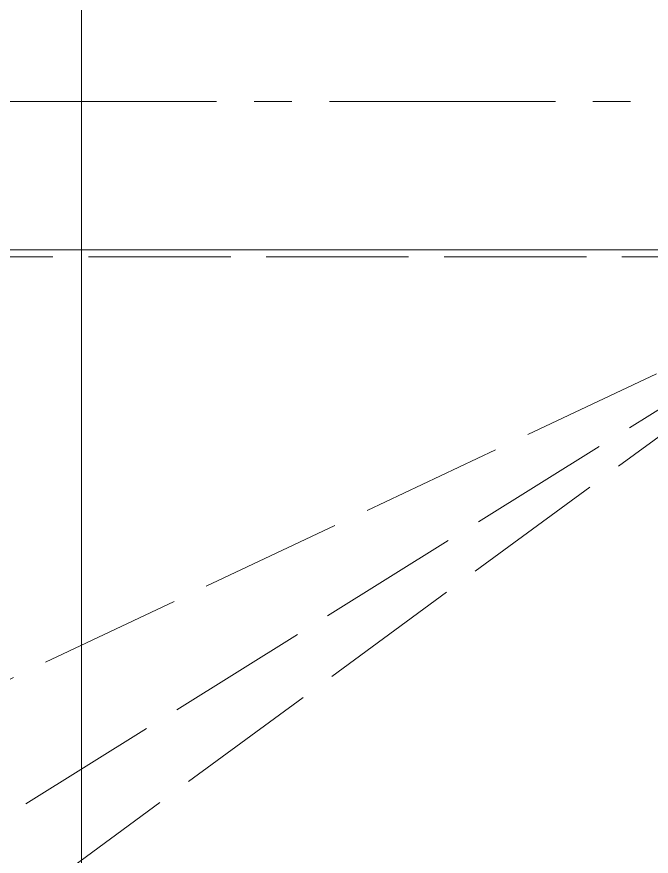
# Model space of a CAD drawing. Header units: millimetres. Extents: x 163705 to 1616509, y 81827 to 302547.
# Drawn here: x 205473 to 206009, y 147673 to 148381 of the extents above; entities that cross this region are included whole.
import ezdxf

# ---------------------------------------------------------------- set-up
doc = ezdxf.new("R2010")
doc.units = ezdxf.units.MM
doc.header["$LTSCALE"] = 10
doc.linetypes.add('ACAD_ISO02W100', pattern=[15, 12, -3])
doc.linetypes.add('CENTER2', pattern=[28.575, 19.05, -3.175, 3.175, -3.175])
for name, color, linetype, lineweight in [('1-中心线', 1, 'CENTER2', 0), ('1-建筑轮廓', 7, 'Continuous', 20), ('1-虚线', 8, 'ACAD_ISO02W100', 0), ('1-设备轮廓', 2, 'Continuous', 18)]:
    doc.layers.add(name, color=color, linetype=linetype, lineweight=lineweight)

# ---------------------------------------------------------------- blocks, each defined once
blk = doc.blocks.new('G$C5C029050')
blk.add_line((23818.59, 77039.42), (23818.59, 9039.42))
blk = doc.blocks.new('G$CFDCBCB0A')
blk.add_lwpolyline([(250, 0), (250, 5000), (4250, 5000), (4250, 0)], close=True)
at = {"layer": '1-虚线'}
for p in [(3248.5, 4523.5), (3375.8, 4452.84), (3398.5, 4373.5)]:
    blk.add_line(p, (4244, 4994), dxfattribs=at)
blk.add_lwpolyline([(256, 6), (256, 4994), (4244, 4994), (4244, 6)], close=True, dxfattribs=at)
blk = doc.blocks.new('A$C5a2f2e4f')
at = {"layer": '1-设备轮廓'}
blk.add_blockref('G$CFDCBCB0A', (2553, 2125.13), dxfattribs=at)

msp = doc.modelspace()

# ---------------------------------------------------------------- linework, layer by layer
at = {"layer": '1-中心线'}
msp.add_line((209928.183, 148309.632), (183311.682, 148309.632), dxfattribs=at)

# ---------------------------------------------------------------- block references
msp.add_blockref('A$C5a2f2e4f', (199424.833, 141059.499))
at = {"layer": '1-建筑轮廓'}
msp.add_blockref('G$C5C029050', (181709.24, 95820.209), dxfattribs=at)

doc.saveas('drawing.dxf')
